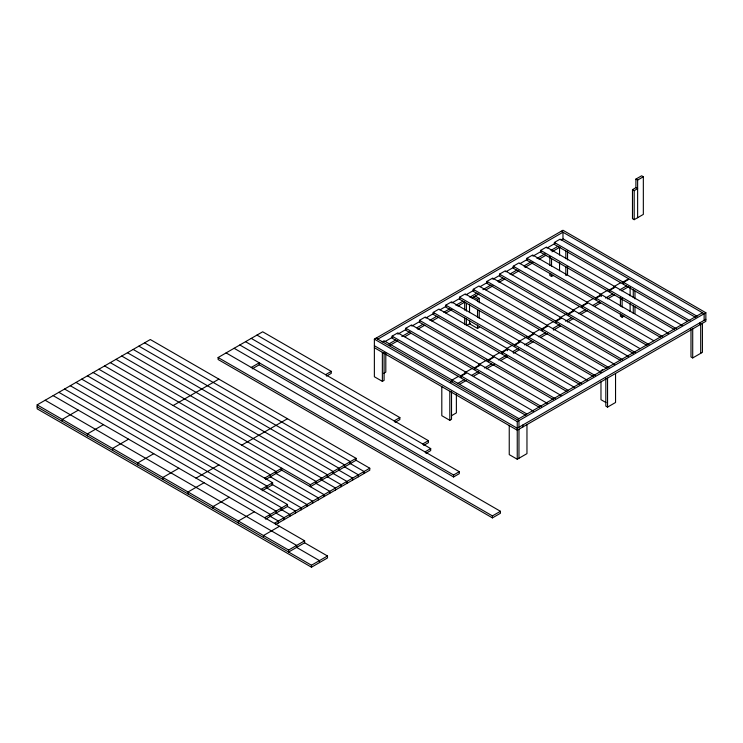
<?xml version="1.0" encoding="UTF-8"?>
<svg xmlns="http://www.w3.org/2000/svg" width="743" height="743" viewBox="0 0 743 743"><rect width="100%" height="100%" fill="white"/><g stroke="black" fill="none" stroke-linecap="round" stroke-linejoin="round"><path stroke-width="1.11" d="M304.37 542.65L327.487 555.987L327.487 557.965L311.475 567.206L37.15 408.826L37.15 404.87L150.309 339.532L356.055 458.32L356.055 460.298L310.333 486.693L310.333 484.715L104.587 365.928M78.303 410.145L62.301 419.386L62.301 421.365M226.104 352.906L500.438 511.286L500.438 513.264L492.433 517.89L218.108 359.501L218.108 357.522L262.688 331.787L331.267 371.379L331.267 373.357L326.502 376.116M103.444 424.662L87.442 433.903L87.442 435.881M173.175 405.529L218.897 379.125M251.255 367.423L259.261 362.807L259.261 364.785L252.258 368.825M128.595 439.178L112.592 448.419L112.592 450.397M153.736 453.704L137.734 462.935L137.734 464.923M635.906 187.673L635.906 179.091L641.618 175.794L643.336 176.778L643.336 214.402L634.188 219.677L632.479 218.683L632.479 189.651L635.906 187.673L637.624 188.657L634.188 190.645L632.479 189.651M635.906 179.091L637.624 180.085L643.336 176.778M384.085 352.461L384.085 380.379L382.366 381.373L374.37 376.747L374.37 339.133L562.971 230.246L705.85 312.738L705.85 321.32L517.249 430.206L374.37 347.715M377.797 339.133L562.971 232.225L562.971 238.828L560.965 239.98M382.181 341.882L384.085 340.786L452.663 380.379L450.76 381.484M392.09 336.161L397.802 332.864L466.381 372.457L460.669 375.763L392.09 336.161L392.09 338.149L460.669 377.741L460.669 375.763M405.799 328.248L411.52 324.942L480.099 364.544L474.387 367.841L405.799 328.248L405.799 330.226L474.387 369.819L474.387 367.841M419.516 320.326L425.237 317.029L493.816 356.621L488.105 359.918L419.516 320.326L419.516 322.304L488.105 361.906L488.105 359.918M433.234 312.404L501.813 352.006L501.813 353.984L433.234 314.391L433.234 312.404L438.946 309.107L507.534 348.699L507.534 350.687M445.809 305.15L451.521 301.853L520.109 341.446L514.388 344.743L445.809 305.15L445.809 307.128L514.388 346.721L514.388 344.743M459.527 297.228L465.239 293.931L533.827 333.523L528.106 336.82L459.527 297.228L459.527 299.206L528.106 338.808L528.106 336.82M473.245 289.306L478.956 286.009L547.535 325.601L541.823 328.908L473.245 289.306L473.245 291.293L541.823 330.886L541.823 328.908M486.962 281.393L492.674 278.096L561.253 317.688L555.541 320.985L486.962 281.393L486.962 283.371L555.541 322.964L555.541 320.985M499.528 274.13L505.249 270.833L573.828 310.425L568.116 313.722L499.528 274.13L499.528 276.108L568.116 315.71L568.116 313.722M513.246 266.217L518.967 262.911L587.546 302.512L581.834 305.81L513.246 266.217L513.246 268.195L581.834 307.788L581.834 305.81M526.963 258.295L595.542 297.887L595.542 299.866L526.963 260.273L526.963 258.295L532.675 254.998L601.263 294.59L601.263 296.568M540.681 250.372L546.393 247.075L614.981 286.668L609.26 289.974L540.681 250.372L540.681 252.351L609.26 291.953L609.26 289.974M554.399 242.459L560.111 239.153L628.699 278.755L622.978 282.052L554.399 242.459L554.399 244.438L622.978 284.03L622.978 282.052M325.555 374.686L331.267 371.379M384.8 341.687L392.815 337.062M397.821 334.174L405.827 329.548M411.826 326.084L419.841 321.459M425.841 317.995L433.847 313.37M439.856 309.905L445.865 306.441M451.865 302.968L459.871 298.352M465.88 294.878L473.885 290.253M479.894 286.789L486.897 282.749M492.906 279.275L499.909 275.235M505.918 271.762L513.924 267.146M519.933 263.672L526.936 259.632M532.945 256.159L540.95 251.543M546.959 248.069L554.965 243.444M388.803 344L395.805 339.95M401.814 336.486L409.82 331.861M416.832 327.821L422.832 324.347M429.844 320.307L436.847 316.258M443.859 312.218L449.859 308.744M455.868 305.28L462.87 301.231M469.882 297.191L476.885 293.141M482.894 289.677L490.9 285.052M497.903 281.012L502.909 278.123M509.921 274.074L516.924 270.025M523.936 265.985L530.939 261.935M536.948 258.471L544.953 253.846M550.962 250.382L557.965 246.332M389.806 345.402L397.811 340.777M404.814 336.737L410.823 333.263M417.826 329.223L424.838 325.174M431.841 321.134L438.853 317.085M445.856 313.035L451.865 309.571M457.864 306.107L464.877 302.057M471.879 298.017L478.891 293.968M485.894 289.919L492.906 285.879M498.906 282.414L504.915 278.941M511.918 274.901L518.93 270.851M524.93 267.387L532.945 262.762M538.944 259.298L545.956 255.248M551.956 251.784L559.971 247.159M178.887 468.22L162.884 477.461L162.884 479.439M473.523 297.061L477.526 299.373L479.244 298.38L479.244 302.847M241.754 445.122L287.476 418.727M196.031 478.12L218.897 464.923M383.797 373.283L385.803 372.132L385.803 353.148M470.384 323.298L466.381 325.61L466.381 318.905M549.829 273.22L549.829 275.449L551.538 276.442L553.544 275.291M204.037 482.736L188.035 491.977L188.035 493.956M469.53 320.437L469.53 323.79L477.526 328.415L479.244 327.422M229.178 497.253L213.176 506.494L213.176 508.472M264.61 478.12L281.764 468.22L281.764 470.198L265.567 479.551M261.183 489.34L272.616 482.736L272.616 484.715L262.14 490.77M451.67 380.295L458.672 376.255M464.681 372.782L472.687 368.156M478.696 364.692L486.702 360.067M492.711 356.603L499.714 352.553M506.726 348.513L512.726 345.04M518.735 341.576L526.741 336.95M532.75 333.486L539.752 329.437M546.764 325.397L553.767 321.347M559.776 317.883L566.779 313.834M572.788 310.37L579.791 306.32M586.803 302.28L593.806 298.231M599.815 294.767L607.82 290.141M613.829 286.677L620.832 282.628M501.813 352.006L507.534 348.699M595.542 297.887L601.263 294.59M450.379 382.357L453.239 380.713L518.837 418.588M525.849 415.374L461.236 378.066L461.236 376.088L466.957 372.791L533.548 411.241M539.567 407.452L474.953 370.153L474.953 368.175L480.675 364.869L547.266 403.319M553.275 399.53L488.671 362.231L488.671 360.253L494.392 356.956L560.984 395.397M566.993 391.617L502.389 354.309L502.389 352.331L508.101 349.034L574.701 387.484M579.568 384.354L514.964 347.055L514.964 345.077L520.676 341.771L587.276 380.221M593.285 376.432L528.682 339.133L528.682 337.155L534.393 333.858L600.985 372.299M607.003 368.519L542.399 331.211L542.399 329.233L548.111 325.936L614.702 364.386M620.721 360.596L556.108 323.298L556.108 321.32L561.829 318.013L628.42 356.464M633.296 353.334L568.683 316.035L568.683 314.057L574.404 310.76L640.002 348.634M647.004 345.421L582.401 308.122L582.401 306.135L588.112 302.838L653.719 340.712M660.722 337.498L596.118 300.2L596.118 298.222L601.83 294.915L668.431 333.366M674.44 329.576L609.836 292.278L609.836 290.299L615.548 287.002L682.148 325.453M687.164 321.087L623.553 284.365L623.553 282.377L629.265 279.08L695.857 317.53M457.382 383.592L464.394 379.552M471.396 375.503L478.408 371.463M484.408 367.989L491.42 363.949M498.423 359.9L506.429 355.275M512.438 351.81L518.447 348.346M524.447 344.873L531.459 340.833M538.461 336.783L545.473 332.743M552.476 328.694L559.479 324.654M565.488 321.18L571.497 317.716M578.5 313.667L585.512 309.627M592.515 305.577L599.517 301.537M605.526 298.064L612.538 294.024M619.541 289.974L626.544 285.934M394.134 420.872L399.855 417.575L399.855 419.554L395.09 422.303M459.388 384.419L466.39 380.379M473.402 376.329L479.402 372.865M486.414 368.816L494.42 364.191M500.429 360.726L507.432 356.677M513.441 353.213L519.441 349.749M526.453 345.699L533.455 341.659M540.467 337.61L547.47 333.561M553.479 330.096L560.482 326.047M567.494 322.007L573.494 318.543M580.506 314.493L587.509 310.444M594.521 306.404L600.52 302.94M607.533 298.89L614.535 294.841M621.547 290.801L628.55 286.752M254.329 511.778L238.327 521.01L238.327 522.988M310.333 484.715L356.055 458.32M264.61 517.713L287.476 504.516L287.476 506.494L265.567 519.143M451.382 415.774L456.378 412.885L456.378 393.892M620.405 313.973L620.405 316.202L622.123 317.196L624.12 316.035M441.806 386.648L441.806 415.69L449.812 420.306L451.521 419.312L451.521 391.394M274.52 523.211L369.773 468.22L369.773 470.198L275.477 524.642M279.47 526.295L263.468 535.536L263.468 537.514M422.711 443.97L428.423 440.673L428.423 442.652L423.668 445.401M424.996 451.893L430.708 448.596L430.708 450.574L425.953 453.323M288.618 550.052L304.621 540.811L304.621 542.789L288.618 552.03L288.618 550.052L37.15 404.87M600.976 370.646L602.694 369.652M517.249 419.646L702.423 312.738M374.37 339.133L517.249 421.625L705.85 312.738M705.85 319.332L517.249 428.228L374.37 345.736M234.11 348.281L453.574 474.991L459.285 471.694L459.285 473.672L453.574 476.969L259.158 364.729M37.15 406.848L311.475 565.228L327.487 555.987M509.243 425.581L509.243 454.623L517.249 459.239L526.963 453.629L526.963 424.597M605.833 378.196L605.833 406.115L607.551 407.108L615.548 402.492L615.548 373.45M690.99 329.028L690.99 356.956L692.708 357.94L702.423 352.331L702.423 323.298M218.108 357.522L492.433 515.902L500.438 511.286M561.253 231.24L704.132 313.722L704.132 320.326M563.25 238.986L697.138 316.286M623.553 282.377L690.145 320.827M609.836 290.299L676.427 328.75M596.118 298.222L662.71 336.663M582.401 306.135L648.992 344.585M568.683 314.057L635.284 352.507M556.108 321.32L622.708 359.761M542.399 329.233L608.991 367.683M475.241 296.076L479.244 298.38M528.682 337.155L595.273 375.605M514.964 345.077L581.555 383.518M605.982 402.567L600.976 399.688L600.976 381.818M502.389 352.331L567.986 390.205M488.671 360.253L555.262 398.703M474.953 368.175L541.554 406.616M461.236 376.088L526.843 413.962M376.079 338.149L518.967 420.631L518.967 427.234M256.967 335.084L399.855 417.575M251.255 338.39L428.423 440.673M245.543 341.687L430.708 448.596M239.822 344.984L459.285 471.694M355.748 460.121L369.773 468.22M144.597 342.829L350.343 461.617L350.343 463.595M350.027 463.418L364.061 471.517L364.061 473.495M138.876 346.136L344.631 464.923L344.631 466.901M344.315 466.715L358.34 474.814L358.34 476.802M133.164 349.433L338.91 468.22L338.91 470.198M338.604 470.022L352.628 478.12L352.628 480.099M127.452 352.73L333.198 471.517L333.198 473.495M332.883 473.319L346.916 481.418L346.916 483.396M121.731 356.027L327.487 474.814L327.487 476.802M327.171 476.616L341.195 484.715L341.195 486.693M116.019 359.333L321.765 478.12L321.765 480.099M320.456 479.337L335.483 488.021L335.483 489.999M110.308 362.63L316.054 481.418L316.054 483.396M315.738 483.219L329.771 491.318L329.771 493.296M280.965 469.734L324.05 494.615L324.05 496.593M98.875 369.234L276.043 471.517L276.043 473.495M275.244 473.04L318.338 497.912L318.338 499.9M93.163 372.531L270.331 474.814L270.331 476.802M270.536 476.913L312.627 501.219L312.627 503.197M87.442 375.828L272.616 482.736M271.836 484.269L306.905 504.516L306.905 506.494M81.73 379.125L266.904 486.033L266.904 488.021M266.115 487.566L301.194 507.813L301.194 509.791M76.009 382.431L287.476 504.516M287.457 506.485L295.473 511.11L295.473 513.097M70.297 385.728L281.764 507.813L281.764 509.791M280.743 509.206L289.761 514.416L289.761 516.394M64.585 389.026L276.043 511.11L276.043 513.097L284.049 517.713L284.049 519.691M58.864 392.323L270.331 514.416L270.331 516.394M269.31 515.809L278.328 521.01L278.328 522.988M53.152 395.629L304.621 540.811M45.156 400.245L296.624 545.427L296.624 547.415M296.364 547.266L319.481 560.612L319.481 562.59M700.705 324.282L700.705 353.324M700.138 322.638L700.138 324.617M692.708 328.908L692.708 357.94M637.624 180.085L637.624 217.699M634.977 291.061L634.977 298.881M634.977 306.701L634.977 313.397M634.188 190.645L634.188 219.677M633.268 289.816L633.268 297.637M633.268 305.457L633.268 313.267M630.12 286.882L630.12 295.816M630.12 303.636L630.12 311.456M622.123 298.203L622.123 307.138M622.123 314.958L622.123 317.196M620.405 297.219L620.405 306.153M607.551 378.066L607.551 407.108M567.541 251.013L567.541 259.948M567.541 266.644L567.541 274.464L565.832 275.449L565.832 266.514M565.832 250.883L565.832 258.703M559.544 247.252L559.544 255.072M559.544 262.892L559.544 270.703M551.538 258.573L551.538 266.393M551.538 274.204L551.538 276.442M549.829 256.465L549.829 265.4M522.961 424.922L522.961 426.909M518.967 429.213L518.967 458.255M517.249 421.625L517.249 459.239M492.433 515.902L492.433 517.89M479.244 310.667L479.244 318.487M477.526 299.373L477.526 301.612M477.526 309.422L477.526 317.242M477.526 325.062L477.526 328.415M469.53 304.806L469.53 312.627M466.381 303.274L466.381 311.085M464.672 302.28L464.672 310.1M464.672 317.911L464.672 324.617M453.574 474.991L453.574 476.969M449.812 391.273L449.812 420.306M382.366 352.331L382.366 381.373M311.475 565.228L311.475 567.206"/></g></svg>
